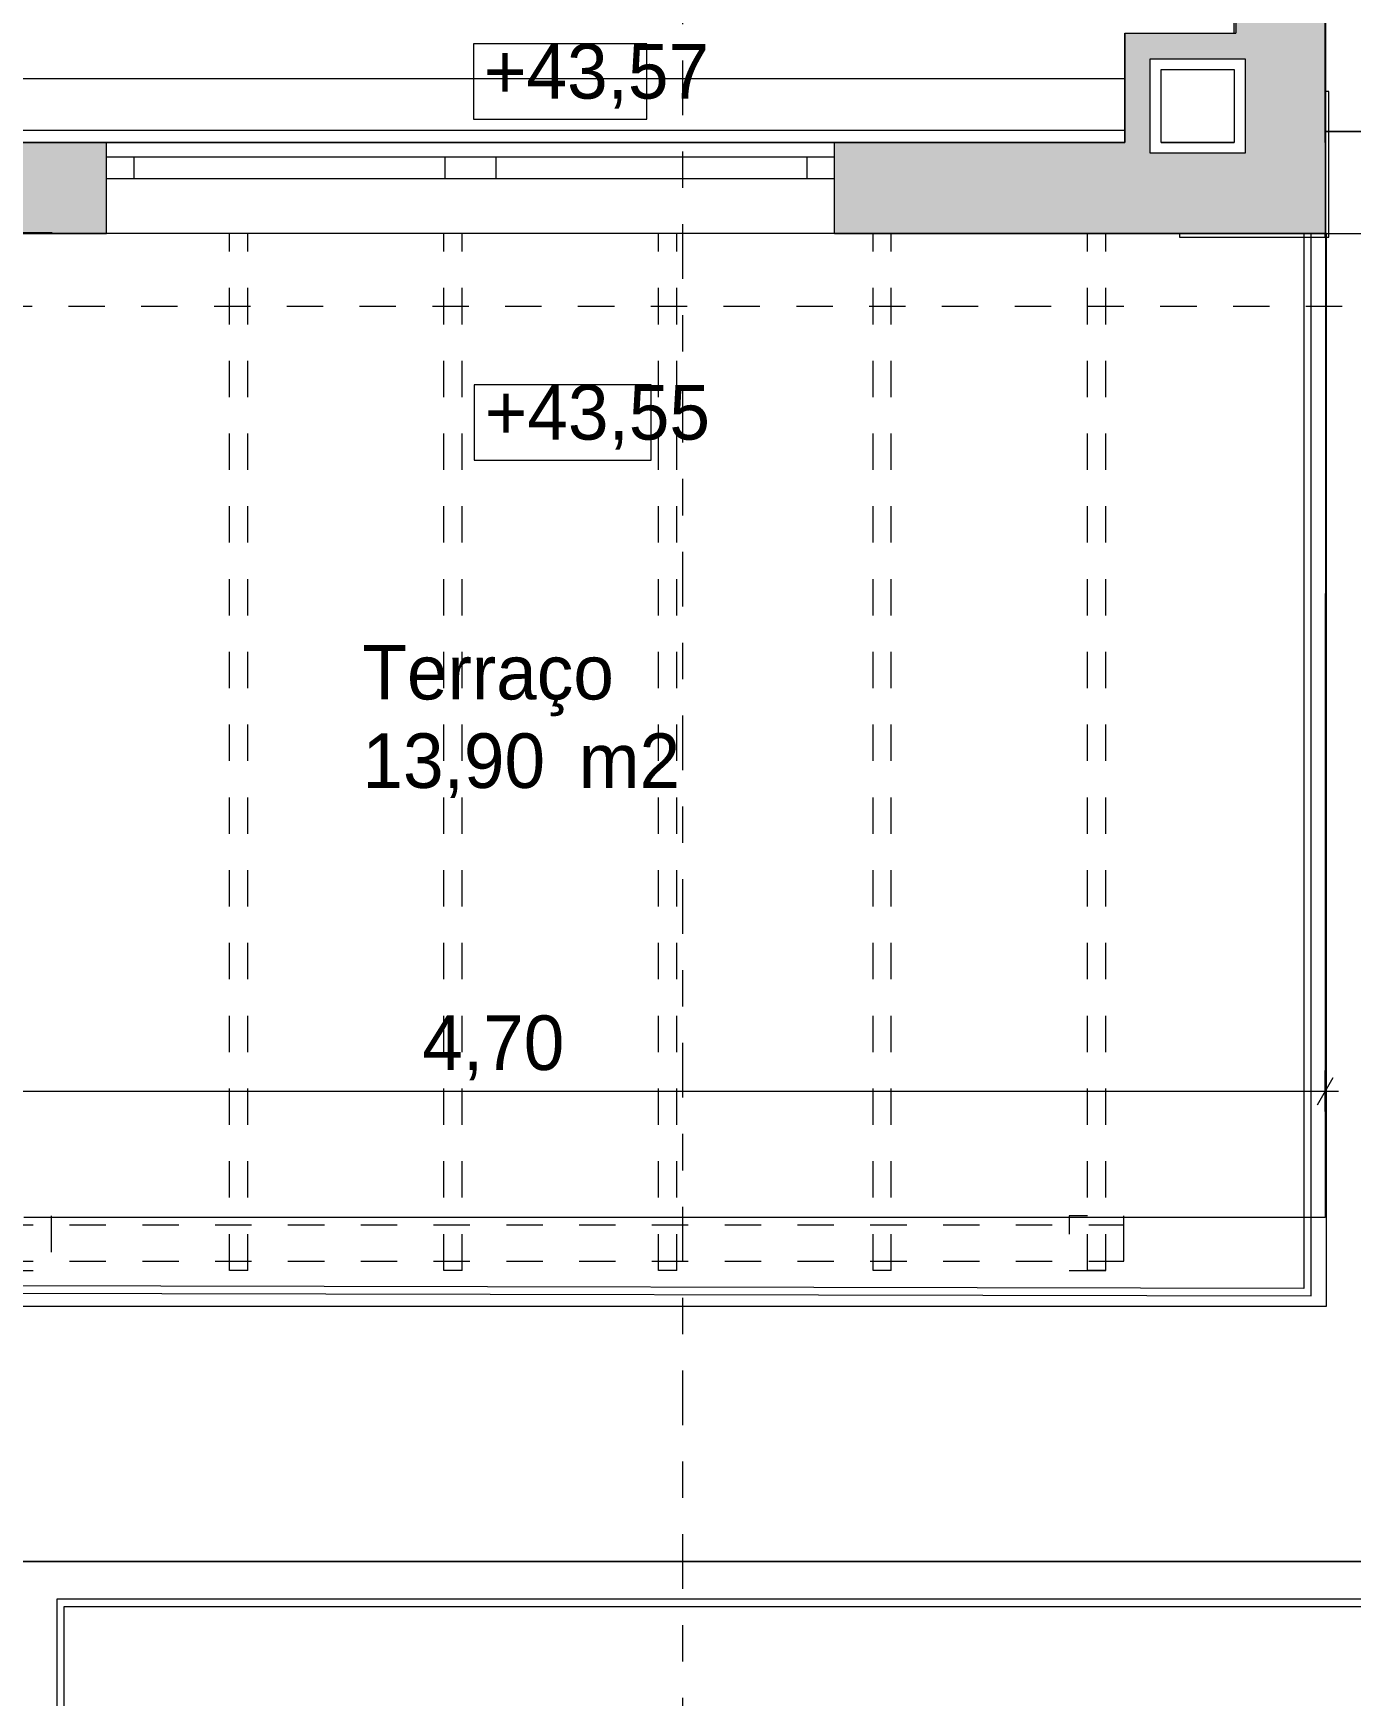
# Model space of a CAD drawing. Header units: metres. Extents: x -111189 to -108577, y -72951 to -72647.
# Drawn here: x -110671.936 to -110668.316, y -72939.223 to -72934.654 of the extents above; entities that cross this region are included whole.
import ezdxf

# ---------------------------------------------------------------- set-up
doc = ezdxf.new("R2010")
doc.units = ezdxf.units.M
doc.header["$MEASUREMENT"] = 0
for name, pattern in [('Dashed', [0.423333, 0.211667, -0.211667]), ('Dot & Dashed', [0.670278, 0.3175, -0.176389, 0, -0.176389]), ('OTK - Tracejado', [0.08, 0.04, -0.04]), ('OTK - Traço Ponto', [0.2, 0.1, -0.05, 0, -0.05]), ('OTK - Traço Ponto CORTES_ALÇ', [0.6, 0.3, -0.15, 0, -0.15])]:
    doc.linetypes.add(name, pattern=pattern)
for name, color, linetype in [('Muro Não Confinante - MNC1_1_0', 7, 'Continuous'), ('Muro Não Confinante - MNC1_1_00 - DESENHO 2D', 7, 'Continuous'), ('Muro Não Confinante - MNC1_1_01 - TERRENO PROPOSTO', 7, 'Continuous'), ('Muro Não Confinante - MNC1_1_03 - COBERTURA', 7, 'Continuous'), ('Muro Não Confinante - MNC1_1_03 - LAJES', 7, 'Continuous'), ('Muro Não Confinante - MNC1_1_04 - TECTO FALSO', 7, 'Continuous'), ('Muro Não Confinante - MNC1_1_05 - PAREDES..35', 7, 'Continuous'), ('Muro Não Confinante - MNC1_1_05 - VIGA', 7, 'Continuous'), ('Muro Não Confinante - MNC1_1_06 - ESCADAS _ GUARDAS', 7, 'Continuous'), ('Muro Não Confinante - MNC1_1_06 - FORRA', 7, 'Continuous'), ('Muro Não Confinante - MNC1_1_11 - ZONA_ÁREA', 7, 'Continuous'), ('Muro Não Confinante - MNC1_1_12 - COTAS ALTIMÉTRICAS', 7, 'Continuous'), ('Muro Não Confinante - MNC1_1_12 - COTAS GERAIS', 7, 'Continuous'), ('Planta Piso -1_1_07 - MUROS', 7, 'Continuous'), ('Planta Piso -1_1_14 - CORTES.Marcadores', 7, 'Continuous')]:
    doc.layers.add(name, color=color, linetype=linetype)
doc.styles.add('ESTILO_GERADO_3', font='AGENCYR.TTF')

# ---------------------------------------------------------------- blocks, each defined once
blk = doc.blocks.new('*X146', base_point=(-110694.4627, -72968.689))
at = {"layer": 'Muro Não Confinante - MNC1_1_03 - LAJES', "color": 253, "linetype": 'Continuous', "lineweight": 9, "ltscale": 1000}
for p, q in [((-110672.0859, -72934.7784), (-110671.8359, -72934.7784)), ((-110672.0859, -72934.7784), (-110671.8359, -72934.7784)), ((-110671.8359, -72934.7784), (-110671.5859, -72934.7784)), ((-110671.8359, -72934.7784), (-110671.5859, -72934.7784)), ((-110671.5859, -72934.7784), (-110671.3359, -72934.7784)), ((-110671.5859, -72934.7784), (-110671.3359, -72934.7784)), ((-110671.3359, -72934.7784), (-110671.0859, -72934.7784)), ((-110671.3359, -72934.7784), (-110671.0859, -72934.7784)), ((-110671.0859, -72934.7784), (-110670.8359, -72934.7784)), ((-110671.0859, -72934.7784), (-110670.8359, -72934.7784)), ((-110670.8359, -72934.7784), (-110670.5859, -72934.7784)), ((-110670.8359, -72934.7784), (-110670.5859, -72934.7784)), ((-110670.5859, -72934.7784), (-110670.3359, -72934.7784)), ((-110670.5859, -72934.7784), (-110670.3359, -72934.7784)), ((-110670.3359, -72934.7784), (-110670.0859, -72934.7784)), ((-110670.3359, -72934.7784), (-110670.0859, -72934.7784)), ((-110670.0859, -72934.7784), (-110669.8359, -72934.7784)), ((-110670.0859, -72934.7784), (-110669.8359, -72934.7784)), ((-110669.8359, -72934.7784), (-110669.5859, -72934.7784)), ((-110669.8359, -72934.7784), (-110669.5859, -72934.7784)), ((-110669.5859, -72934.7784), (-110669.3359, -72934.7784)), ((-110669.5859, -72934.7784), (-110669.3359, -72934.7784)), ((-110669.3359, -72934.7784), (-110669.0859, -72934.7784)), ((-110669.3359, -72934.7784), (-110669.0859, -72934.7784)), ((-110669.0859, -72934.7784), (-110668.9365, -72934.7784)), ((-110669.0859, -72934.7784), (-110668.9365, -72934.7784)), ((-110672.0859, -72934.9199), (-110671.8359, -72934.9199)), ((-110672.0859, -72934.9199), (-110671.8359, -72934.9199)), ((-110671.8359, -72934.9199), (-110671.5859, -72934.9199)), ((-110671.8359, -72934.9199), (-110671.5859, -72934.9199)), ((-110671.5859, -72934.9199), (-110671.3359, -72934.9199)), ((-110671.5859, -72934.9199), (-110671.3359, -72934.9199)), ((-110671.3359, -72934.9199), (-110671.0859, -72934.9199)), ((-110671.3359, -72934.9199), (-110671.0859, -72934.9199)), ((-110671.0859, -72934.9199), (-110670.8359, -72934.9199)), ((-110671.0859, -72934.9199), (-110670.8359, -72934.9199)), ((-110670.8359, -72934.9199), (-110670.5859, -72934.9199)), ((-110670.8359, -72934.9199), (-110670.5859, -72934.9199)), ((-110670.5859, -72934.9199), (-110670.3359, -72934.9199)), ((-110670.5859, -72934.9199), (-110670.3359, -72934.9199)), ((-110670.3359, -72934.9199), (-110670.0859, -72934.9199)), ((-110670.3359, -72934.9199), (-110670.0859, -72934.9199)), ((-110670.0859, -72934.9199), (-110669.8359, -72934.9199)), ((-110670.0859, -72934.9199), (-110669.8359, -72934.9199)), ((-110669.8359, -72934.9199), (-110669.5859, -72934.9199)), ((-110669.8359, -72934.9199), (-110669.5859, -72934.9199)), ((-110669.5859, -72934.9199), (-110669.3359, -72934.9199)), ((-110669.5859, -72934.9199), (-110669.3359, -72934.9199)), ((-110669.3359, -72934.9199), (-110669.0859, -72934.9199)), ((-110669.3359, -72934.9199), (-110669.0859, -72934.9199)), ((-110669.0859, -72934.9199), (-110668.9365, -72934.9199)), ((-110669.0859, -72934.9199), (-110668.9365, -72934.9199))]:
    blk.add_line(p, q, dxfattribs=at)

msp = doc.modelspace()

# ---------------------------------------------------------------- hatches: boundary and pattern name
at = {"layer": 'Planta Piso -1_1_07 - MUROS', "linetype": 'Continuous', "lineweight": 0, "true_color": 0x939598}
h = msp.add_hatch(color=252, dxfattribs=at)
h.paths.add_polyline_path([(-110673.0859, -72935.2039), (-110673.1859, -72935.2039), (-110673.1859, -72935.4629), (-110673.0859, -72935.4629)])
h.paths.add_polyline_path([(-110673.1859, -72935.2039), (-110673.3245, -72935.2039), (-110673.3245, -72935.4629), (-110673.1859, -72935.4629)])
h.paths.add_polyline_path([(-110673.0859, -72934.9539), (-110673.1859, -72934.9539), (-110673.1859, -72935.2039), (-110673.0859, -72935.2039)])
h.paths.add_polyline_path([(-110673.1859, -72934.9539), (-110673.3245, -72934.9539), (-110673.3245, -72935.2039), (-110673.1859, -72935.2039)])
h.paths.add_polyline_path([(-110671.9859, -72934.9539), (-110673.0859, -72934.9539), (-110673.0859, -72935.2025), (-110671.9859, -72935.2025)])
h.paths.add_polyline_path([(-110671.7344, -72934.9539), (-110671.8359, -72934.9539), (-110671.8359, -72935.2039), (-110671.7344, -72935.2039)])
h.paths.add_polyline_path([(-110671.8359, -72934.9539), (-110671.9859, -72934.9539), (-110671.9859, -72935.2025), (-110671.8835, -72935.2025), (-110671.8359, -72935.2025)])
h.paths.add_polyline_path([(-110673.1859, -72934.6539), (-110673.3245, -72934.6539), (-110673.3245, -72934.9539), (-110673.1859, -72934.9539)])
h.paths.add_polyline_path([(-110673.4692, -72931.1272), (-110673.1174, -72931.1272), (-110673.1174, -72930.8324), (-110673.4692, -72930.8324)], flags=9)
h.paths.add_polyline_path([(-110673.5018, -72930.8297), (-110672.8744, -72930.8297), (-110672.8744, -72930.5349), (-110673.5018, -72930.5349)], flags=9)
h.paths.add_polyline_path([(-110673.5096, -72930.5865), (-110673.2049, -72930.5865), (-110673.2049, -72930.2917), (-110673.5096, -72930.2917)], flags=9)
h.paths.add_polyline_path([(-110674.8934, -72931.1272), (-110674.5806, -72931.1272), (-110674.5806, -72930.8324), (-110674.8934, -72930.8324)], flags=9)
h.paths.add_polyline_path([(-110673.4453, -72930.2821), (-110673.534, -72930.2821), (-110673.534, -72930.3862), (-110673.4453, -72930.3862)], flags=9)
h.paths.add_polyline_path([(-110673.4453, -72930.0021), (-110673.534, -72930.0021), (-110673.534, -72930.1062), (-110673.4453, -72930.1062)], flags=9)
h.paths.add_polyline_path([(-110673.4453, -72929.7221), (-110673.534, -72929.7221), (-110673.534, -72929.8262), (-110673.4453, -72929.8262)], flags=9)
h.paths.add_polyline_path([(-110673.4453, -72929.4421), (-110673.534, -72929.4421), (-110673.534, -72929.5462), (-110673.4453, -72929.5462)], flags=9)
h.paths.add_polyline_path([(-110673.4344, -72928.4563), (-110673.4971, -72928.5191), (-110673.4235, -72928.5927), (-110673.3608, -72928.5299)], flags=9)
h.paths.add_polyline_path([(-110674.3978, -72928.3519), (-110674.3978, -72928.4406), (-110674.2937, -72928.4406), (-110674.2937, -72928.3519)], flags=9)
h.paths.add_polyline_path([(-110674.6778, -72928.3503), (-110674.6778, -72928.439), (-110674.5737, -72928.439), (-110674.5737, -72928.3503)], flags=9)
h = msp.add_hatch(color=252, dxfattribs=at)
h.paths.add_polyline_path([(-110673.1859, -72933.7544), (-110673.3245, -72933.7544), (-110673.3245, -72934.6539), (-110673.1859, -72934.6539)])
h.paths.add_polyline_path([(-110673.1859, -72933.6502), (-110673.3245, -72933.6502), (-110673.3245, -72933.7544), (-110673.1859, -72933.7544)])
h.paths.add_polyline_path([(-110673.1859, -72933.5289), (-110673.3245, -72933.5289), (-110673.3245, -72933.6502), (-110673.1859, -72933.6502)])
h.paths.add_polyline_path([(-110673.1859, -72932.3289), (-110673.3245, -72932.3289), (-110673.3245, -72933.5289), (-110673.1859, -72933.5289)])
h.paths.add_polyline_path([(-110673.3245, -72935.2039), (-110673.3359, -72935.2039), (-110673.3359, -72935.4629), (-110673.3245, -72935.4629)])
h.paths.add_polyline_path([(-110673.3245, -72934.9539), (-110673.3359, -72934.9539), (-110673.3359, -72935.2039), (-110673.3245, -72935.2039)])
h.paths.add_polyline_path([(-110673.3245, -72933.7544), (-110673.3359, -72933.7544), (-110673.3359, -72934.4039), (-110673.3359, -72934.6539), (-110673.3245, -72934.6539)])
h.paths.add_polyline_path([(-110673.3245, -72934.7039), (-110673.3359, -72934.7039), (-110673.3359, -72934.9539), (-110673.3245, -72934.9539)])
h.paths.add_polyline_path([(-110673.3245, -72934.6539), (-110673.3359, -72934.6539), (-110673.3359, -72934.7039), (-110673.3245, -72934.7039)])
h.paths.add_polyline_path([(-110673.3245, -72932.3289), (-110673.3359, -72932.3289), (-110673.3359, -72933.5289), (-110673.3245, -72933.5289)])
h.paths.add_polyline_path([(-110673.3245, -72931.7039), (-110673.3359, -72931.7039), (-110673.3359, -72932.3289), (-110673.3245, -72932.3289)])
h.paths.add_polyline_path([(-110673.1859, -72931.7039), (-110673.3245, -72931.7039), (-110673.3245, -72932.3289), (-110673.1859, -72932.3289)])
h.paths.add_polyline_path([(-110673.1859, -72931.5515), (-110673.3245, -72931.5515), (-110673.3245, -72931.7039), (-110673.1859, -72931.7039)])
h.paths.add_polyline_path([(-110673.3245, -72931.5515), (-110673.3359, -72931.5515), (-110673.3359, -72931.7039), (-110673.3245, -72931.7039)])
h.paths.add_polyline_path([(-110673.3245, -72931.5039), (-110673.3359, -72931.5039), (-110673.3359, -72931.5515), (-110673.3245, -72931.5515)])
h.paths.add_polyline_path([(-110673.3245, -72931.3539), (-110673.3359, -72931.3539), (-110673.3359, -72931.5039), (-110673.3245, -72931.5039)])
h.paths.add_polyline_path([(-110673.3359, -72931.3539), (-110673.4559, -72931.3539), (-110673.4559, -72931.5039), (-110673.3359, -72931.5039)])
h.paths.add_polyline_path([(-110673.1859, -72931.3539), (-110673.3245, -72931.3539), (-110673.3245, -72931.5039), (-110673.1859, -72931.5039)])
h.paths.add_polyline_path([(-110673.1859, -72931.5039), (-110673.3245, -72931.5039), (-110673.3245, -72931.5515), (-110673.1859, -72931.5515)])
h.paths.add_polyline_path([(-110673.0859, -72931.3539), (-110673.1859, -72931.3539), (-110673.1859, -72931.5039), (-110673.0859, -72931.5039)])
h.paths.add_polyline_path([(-110673.0715, -72931.3539), (-110673.0859, -72931.3539), (-110673.0859, -72931.5039), (-110673.0715, -72931.5039)])
h.paths.add_polyline_path([(-110671.9859, -72931.3539), (-110672.2115, -72931.3539), (-110672.2115, -72931.5039), (-110671.9859, -72931.5039)])
h.paths.add_polyline_path([(-110670.1514, -72931.3539), (-110670.8083, -72931.3539), (-110670.8083, -72931.5039), (-110670.6859, -72931.5039), (-110670.6211, -72931.5039), (-110670.1514, -72931.5039)])
h.paths.add_polyline_path([(-110669.7344, -72931.3539), (-110670.1514, -72931.3539), (-110670.1514, -72931.5039), (-110669.7344, -72931.5039)])
h.paths.add_polyline_path([(-110668.9365, -72931.3539), (-110669.7344, -72931.3539), (-110669.7344, -72931.5039), (-110668.9365, -72931.5039)])
h.paths.add_polyline_path([(-110668.8665, -72931.3539), (-110668.9365, -72931.3539), (-110668.9365, -72931.5039), (-110668.8665, -72931.5039)])
h.paths.add_polyline_path([(-110668.6316, -72931.3539), (-110668.8665, -72931.3539), (-110668.8665, -72931.5039), (-110668.6359, -72931.5039), (-110668.6316, -72931.5039)])
h.paths.add_polyline_path([(-110668.9365, -72934.9539), (-110669.7344, -72934.9539), (-110669.7344, -72934.9939), (-110669.7344, -72935.2039), (-110668.9365, -72935.2039)])
h.paths.add_polyline_path([(-110668.8665, -72934.9539), (-110668.9365, -72934.9539), (-110668.9365, -72935.2039), (-110668.8665, -72935.2039)])
h.paths.add_polyline_path([(-110668.8665, -72934.6539), (-110668.9365, -72934.6539), (-110668.9365, -72934.9539), (-110668.8665, -72934.9539)])
h.paths.add_polyline_path([(-110668.6316, -72934.6539), (-110668.8665, -72934.6539), (-110668.8665, -72934.7239), (-110668.6316, -72934.7239)])
h.paths.add_polyline_path([(-110668.6316, -72934.9839), (-110668.8665, -72934.9839), (-110668.8665, -72935.2039), (-110668.6316, -72935.2039)])
h.paths.add_polyline_path([(-110668.3859, -72934.9539), (-110668.6059, -72934.9539), (-110668.6059, -72934.9839), (-110668.6316, -72934.9839), (-110668.6316, -72935.2039), (-110668.3859, -72935.2039)])
h.paths.add_polyline_path([(-110668.3859, -72934.6539), (-110668.6316, -72934.6539), (-110668.6316, -72934.7239), (-110668.6059, -72934.7239), (-110668.6059, -72934.9539), (-110668.3859, -72934.9539)])
h.paths.add_polyline_path([(-110668.3859, -72933.7544), (-110668.6316, -72933.7544), (-110668.6316, -72934.6539), (-110668.3859, -72934.6539)])
h.paths.add_polyline_path([(-110668.6316, -72933.7544), (-110668.6359, -72933.7544), (-110668.6359, -72934.6539), (-110668.6316, -72934.6539)])
h.paths.add_polyline_path([(-110668.6316, -72933.6502), (-110668.6359, -72933.6502), (-110668.6359, -72933.7064), (-110668.6359, -72933.7544), (-110668.6316, -72933.7544)])
h.paths.add_polyline_path([(-110668.6316, -72933.5289), (-110668.6359, -72933.5289), (-110668.6359, -72933.6502), (-110668.6316, -72933.6426)])
h.paths.add_polyline_path([(-110668.3859, -72933.5289), (-110668.6316, -72933.5289), (-110668.6316, -72933.6502), (-110668.3859, -72933.6502)])
h.paths.add_polyline_path([(-110668.3859, -72933.6502), (-110668.6316, -72933.6502), (-110668.6316, -72933.7544), (-110668.3859, -72933.7544)])
h.paths.add_polyline_path([(-110668.3859, -72932.3289), (-110668.6316, -72932.3289), (-110668.6316, -72933.5289), (-110668.3859, -72933.5289)])
h.paths.add_polyline_path([(-110668.6316, -72932.3289), (-110668.6359, -72932.3289), (-110668.6359, -72933.5289), (-110668.6316, -72933.5289)])
h.paths.add_polyline_path([(-110668.6316, -72931.7039), (-110668.6359, -72931.7039), (-110668.6359, -72932.3289), (-110668.6316, -72932.3289)])
h.paths.add_polyline_path([(-110668.3859, -72931.7039), (-110668.6316, -72931.7039), (-110668.6316, -72932.3289), (-110668.3859, -72932.3289)])
h.paths.add_polyline_path([(-110668.6316, -72931.5515), (-110668.6359, -72931.5515), (-110668.6359, -72931.7039), (-110668.6316, -72931.7039)])
h.paths.add_polyline_path([(-110668.3859, -72931.5515), (-110668.6316, -72931.5515), (-110668.6316, -72931.7039), (-110668.3859, -72931.7039)])
h.paths.add_polyline_path([(-110668.6316, -72931.5039), (-110668.6359, -72931.5039), (-110668.6359, -72931.5515), (-110668.6316, -72931.5515)])
h.paths.add_polyline_path([(-110668.3859, -72931.5039), (-110668.6316, -72931.5039), (-110668.6316, -72931.5515), (-110668.3859, -72931.5515)])
h.paths.add_polyline_path([(-110668.3859, -72931.3539), (-110668.6316, -72931.3539), (-110668.6316, -72931.5039), (-110668.3859, -72931.5039)])
h.paths.add_polyline_path([(-110668.5861, -72930.7789), (-110668.6316, -72930.7789), (-110668.6316, -72931.3539), (-110668.5861, -72931.3539)])
h.paths.add_polyline_path([(-110668.6316, -72931.0911), (-110668.6359, -72931.0911), (-110668.6359, -72931.1473), (-110668.6359, -72931.3539), (-110668.6316, -72931.3539)])
h.paths.add_polyline_path([(-110668.6316, -72930.6507), (-110668.6359, -72930.6507), (-110668.6359, -72930.7789), (-110668.6316, -72930.7789)])
h.paths.add_polyline_path([(-110668.5861, -72930.6507), (-110668.6316, -72930.6507), (-110668.6316, -72930.7789), (-110668.5861, -72930.7789)])
h.paths.add_polyline_path([(-110668.3859, -72930.6507), (-110668.5861, -72930.6507), (-110668.5861, -72930.7789), (-110668.3859, -72930.7789)])
h.paths.add_polyline_path([(-110668.3859, -72929.9789), (-110668.5861, -72929.9789), (-110668.5861, -72930.6507), (-110668.3859, -72930.6507)])
h.paths.add_polyline_path([(-110668.5861, -72929.9789), (-110668.6316, -72929.9789), (-110668.6316, -72930.6507), (-110668.5861, -72930.6507)])
h.paths.add_polyline_path([(-110668.6316, -72929.9789), (-110668.6359, -72929.9789), (-110668.6359, -72930.6507), (-110668.6316, -72930.6507)])
h.paths.add_polyline_path([(-110668.3859, -72929.5039), (-110668.5861, -72929.5039), (-110668.5861, -72929.9789), (-110668.3859, -72929.9789)])
h.paths.add_polyline_path([(-110668.6316, -72929.5039), (-110668.6359, -72929.5039), (-110668.6359, -72929.9539), (-110668.6359, -72929.9789), (-110668.6316, -72929.9789)])
h.paths.add_polyline_path([(-110668.5861, -72929.5039), (-110668.6316, -72929.5039), (-110668.6316, -72929.9789), (-110668.5861, -72929.9789)])
h.paths.add_polyline_path([(-110668.3859, -72929.4039), (-110668.6316, -72929.4039), (-110668.6316, -72929.5039), (-110668.3859, -72929.5039)])
h.paths.add_polyline_path([(-110668.3859, -72929.2556), (-110668.6316, -72929.2556), (-110668.6316, -72929.4039), (-110668.3859, -72929.4039)])
h.paths.add_polyline_path([(-110668.6316, -72929.2556), (-110668.7859, -72929.2556), (-110668.7859, -72929.4039), (-110668.6316, -72929.4039)])
h.paths.add_polyline_path([(-110668.6316, -72929.4039), (-110668.7859, -72929.4039), (-110668.7859, -72929.4639), (-110668.7859, -72929.5039), (-110668.6359, -72929.5039), (-110668.6316, -72929.5039)])
h.paths.add_polyline_path([(-110668.3859, -72930.7789), (-110668.5861, -72930.7789), (-110668.5861, -72931.3539), (-110668.3859, -72931.3539)])
h.paths.add_polyline_path([(-110674.4359, -72933.7544), (-110674.4859, -72933.7544), (-110674.4859, -72934.1039), (-110674.5359, -72934.1039), (-110674.5359, -72933.7544), (-110674.5859, -72933.7544), (-110674.5859, -72933.9946), (-110674.5859, -72934.5539), (-110674.7109, -72934.5539), (-110674.7109, -72934.6539), (-110674.4359, -72934.6539), (-110674.4359, -72934.4039)])
h.paths.add_polyline_path([(-110674.5359, -72933.6502), (-110674.5859, -72933.6502), (-110674.5859, -72933.7064), (-110674.5859, -72933.7544), (-110674.5359, -72933.7544)])
h.paths.add_polyline_path([(-110674.5359, -72933.5289), (-110674.5859, -72933.5289), (-110674.5859, -72933.6502), (-110674.5359, -72933.6502)])
h.paths.add_polyline_path([(-110674.5359, -72933.3589), (-110674.5859, -72933.3589), (-110674.5859, -72933.5289), (-110674.5359, -72933.5289)])
h.paths.add_polyline_path([(-110674.4359, -72933.3589), (-110674.4859, -72933.3589), (-110674.4859, -72933.5289), (-110674.4359, -72933.5289)])
h.paths.add_polyline_path([(-110674.4359, -72933.5289), (-110674.4859, -72933.5289), (-110674.4859, -72933.6502), (-110674.4359, -72933.6502), (-110674.4359, -72933.5939)])
h.paths.add_polyline_path([(-110674.4359, -72933.6502), (-110674.4859, -72933.6502), (-110674.4859, -72933.7544), (-110674.4359, -72933.7544)])
h.paths.add_polyline_path([(-110674.7109, -72934.5539), (-110674.7943, -72934.5539), (-110674.7943, -72934.6539), (-110674.7109, -72934.6539)])
h.paths.add_polyline_path([(-110674.7943, -72934.5539), (-110676.0264, -72934.5539), (-110676.0264, -72934.6539), (-110674.7943, -72934.6539)])
h.paths.add_polyline_path([(-110676.0264, -72934.5539), (-110676.7109, -72934.5539), (-110676.7109, -72934.6539), (-110676.0264, -72934.6539)])
h.paths.add_polyline_path([(-110676.7109, -72934.5539), (-110678.0859, -72934.5539), (-110678.0859, -72934.6539), (-110676.7109, -72934.6539)])
h.paths.add_polyline_path([(-110676.7109, -72934.6539), (-110678.0859, -72934.6539), (-110678.0859, -72934.7039), (-110676.7109, -72934.7039)])
h.paths.add_polyline_path([(-110676.0264, -72934.6539), (-110676.7109, -72934.6539), (-110676.7109, -72934.7039), (-110676.0264, -72934.7039)])
h.paths.add_polyline_path([(-110674.7943, -72934.6539), (-110676.0264, -72934.6539), (-110676.0264, -72934.7039), (-110674.7943, -72934.7039)])
h.paths.add_polyline_path([(-110674.4359, -72934.6539), (-110674.7109, -72934.6539), (-110674.7109, -72934.7039), (-110674.5859, -72934.7039), (-110674.4359, -72934.7039)])
h.paths.add_polyline_path([(-110674.7109, -72934.6539), (-110674.7943, -72934.6539), (-110674.7943, -72934.7039), (-110674.738, -72934.7039), (-110674.7109, -72934.7039)])
h = msp.add_hatch(color=252, dxfattribs=at)
h.paths.add_polyline_path([(-110678.1372, -72933.5289), (-110678.3359, -72933.5289), (-110678.3359, -72933.6502), (-110678.1372, -72933.6502)])
h.paths.add_polyline_path([(-110678.0859, -72933.5289), (-110678.1372, -72933.5289), (-110678.1372, -72933.6502), (-110678.0859, -72933.6502)])
h.paths.add_polyline_path([(-110678.0859, -72933.6502), (-110678.1372, -72933.6502), (-110678.1372, -72933.7539), (-110678.0859, -72933.7539)])
h.paths.add_polyline_path([(-110678.1372, -72933.6502), (-110678.3359, -72933.6502), (-110678.3359, -72933.7539), (-110678.1372, -72933.7539)])
h.paths.add_polyline_path([(-110678.1372, -72933.7544), (-110678.3359, -72933.7544), (-110678.3359, -72938.1539), (-110678.0859, -72938.1539), (-110678.0859, -72934.5539), (-110678.0859, -72934.5539), (-110678.0859, -72933.9946), (-110678.1372, -72933.9946)])
h.paths.add_polyline_path([(-110678.0859, -72933.7544), (-110678.1372, -72933.7544), (-110678.1372, -72933.9946), (-110678.0859, -72933.9946), (-110678.0859, -72933.9539)], flags=17)
h.paths.add_polyline_path([(-110674.7582, -72935.0114), (-110674.7582, -72934.6986), (-110675.053, -72934.6986), (-110675.053, -72935.0114)], flags=9)
h.paths.add_polyline_path([(-110674.7582, -72936.4908), (-110674.7582, -72936.1393), (-110675.053, -72936.1393), (-110675.053, -72936.4908)], flags=9)
h.paths.add_polyline_path([(-110674.6361, -72936.4327), (-110673.9675, -72936.4327), (-110673.9675, -72936.1379), (-110674.6361, -72936.1379)], flags=9)
h.paths.add_polyline_path([(-110674.6404, -72936.1895), (-110674.1411, -72936.1895), (-110674.1411, -72935.8947), (-110674.6404, -72935.8947)], flags=9)
h.paths.add_polyline_path([(-110670.742, -72934.9276), (-110670.2453, -72934.9276), (-110670.2453, -72934.6328), (-110670.742, -72934.6328)], flags=9)
h.paths.add_polyline_path([(-110675.9703, -72937.8932), (-110675.4736, -72937.8932), (-110675.4736, -72937.5984), (-110675.9703, -72937.5984)], flags=9)
h.paths.add_polyline_path([(-110673.6798, -72937.5971), (-110673.3304, -72937.5971), (-110673.3304, -72937.3024), (-110673.6798, -72937.3024)], flags=9)
h.paths.add_polyline_path([(-110675.8812, -72937.5971), (-110675.5473, -72937.5971), (-110675.5473, -72937.3024), (-110675.8812, -72937.3024)], flags=9)

# ---------------------------------------------------------------- linework, layer by layer
at = {"layer": 'Muro Não Confinante - MNC1_1_00 - DESENHO 2D', "color": 7, "linetype": 'OTK - Tracejado', "lineweight": 5, "ltscale": 1000}
msp.add_line((-110668.9365, -72934.9539), (-110668.9365, -72934.6539), dxfattribs=at)
at = {"layer": 'Muro Não Confinante - MNC1_1_00 - DESENHO 2D', "color": 7, "linetype": 'OTK - Tracejado', "lineweight": 5, "ltscale": 0.7, "flags": 128}
msp.add_lwpolyline([(-110678.6891, -72938.3539), (-110672.8006, -72938.3539), (-110672.8006, -72935.4039), (-110668.1006, -72935.4039), (-110668.1006, -72929.0539), (-110672.7539, -72929.0539), (-110672.7539, -72927.8039), (-110678.6891, -72927.8039)], close=True, dxfattribs=at)
at = {"layer": 'Muro Não Confinante - MNC1_1_01 - TERRENO PROPOSTO', "color": 7, "linetype": 'Continuous', "lineweight": 13, "ltscale": 1000, "flags": 128}
msp.add_lwpolyline([(-110668.3852, -72933.2863), (-110668.3855, -72935.4068), (-110668.3856, -72936.0907), (-110668.3857, -72936.2945), (-110668.3857, -72936.7258), (-110668.3859, -72937.6528), (-110668.3859, -72937.9089), (-110668.4268, -72937.9089), (-110668.693, -72937.9089), (-110668.7294, -72937.9089), (-110668.997, -72937.9089), (-110669.2956, -72937.9089), (-110669.678, -72937.9089), (-110669.9309, -72937.9089), (-110669.948, -72937.9089), (-110670.2624, -72937.9089), (-110670.4438, -72937.9089), (-110670.4768, -72937.9089), (-110670.5277, -72937.9089), (-110670.5647, -72937.9089), (-110670.7746, -72937.9089), (-110671.0426, -72937.9089), (-110671.1171, -72937.9089), (-110671.3041, -72937.9089), (-110671.7102, -72937.9089), (-110671.9613, -72937.9089)], dxfattribs=at)
at = {"layer": 'Muro Não Confinante - MNC1_1_03 - COBERTURA', "color": 7, "linetype": 'OTK - Traço Ponto', "lineweight": 13, "ltscale": 1000}
for p, q in [((-110668.6316, -72931.5039), (-110668.6316, -72934.6539)), ((-110672.6149, -72934.9539), (-110670.6211, -72934.9539)), ((-110670.6254, -72934.9539), (-110670.6211, -72934.9539)), ((-110668.9365, -72934.9539), (-110670.6211, -72934.9539)), ((-110668.6359, -72934.9539), (-110668.8365, -72934.9539))]:
    msp.add_line(p, q, dxfattribs=at)
at = {"layer": 'Muro Não Confinante - MNC1_1_03 - COBERTURA', "color": 7, "linetype": 'Dashed', "lineweight": 13, "ltscale": 10}
for p, q in [((-110670.6211, -72934.9539), (-110672.6149, -72934.9539)), ((-110670.6329, -72934.9539), (-110668.9365, -72934.9539)), ((-110670.6254, -72934.9539), (-110668.9365, -72934.9539)), ((-110668.8365, -72934.9539), (-110668.6359, -72934.9539)), ((-110668.8365, -72934.9539), (-110668.6359, -72934.9539))]:
    msp.add_line(p, q, dxfattribs=at)
at = {"layer": 'Muro Não Confinante - MNC1_1_03 - LAJES', "color": 7, "linetype": 'Continuous', "lineweight": 13, "ltscale": 1000, "flags": 128}
for points in [[(-110678.3359, -72938.1539), (-110678.3359, -72928.0039), (-110673.267, -72928.0039), (-110673.0859, -72928.0039), (-110673.0859, -72929.2539), (-110668.3859, -72929.2539), (-110668.3859, -72935.2039), (-110673.0859, -72935.2039), (-110673.0859, -72938.1539)], [(-110673.1859, -72931.5039), (-110673.1859, -72934.9539), (-110672.6859, -72934.9539), (-110668.9365, -72934.9539), (-110668.9365, -72934.6539), (-110668.6359, -72934.6539), (-110668.6359, -72931.5039), (-110670.6859, -72931.5039), (-110671.9359, -72931.5039)], [(-110673.0835, -72938.1525), (-110668.382, -72938.1525), (-110668.382, -72935.2039), (-110671.8835, -72935.2039), (-110671.8835, -72935.2025), (-110673.0835, -72935.2025)]]:
    msp.add_lwpolyline(points, close=True, dxfattribs=at)
msp.add_lwpolyline([(-110677.9359, -72939.2018), (-110677.9359, -72938.6639), (-110678.3359, -72938.6639), (-110678.3359, -72940.0539), (-110671.5859, -72940.0539), (-110671.5859, -72939.2539), (-110666.9859, -72939.2539), (-110666.9859, -72935.2039), (-110667.3772, -72935.2039), (-110667.3772, -72938.8539), (-110671.9859, -72938.8539), (-110671.9859, -72939.6539), (-110677.9359, -72939.6539), (-110677.9359, -72939.2618)], dxfattribs=at)
at = {"layer": 'Muro Não Confinante - MNC1_1_04 - TECTO FALSO', "color": 7, "linetype": 'Continuous', "lineweight": 20, "ltscale": 1000, "flags": 128}
for points in [[(-110668.9365, -72934.6539), (-110668.9365, -72934.9539)], [(-110668.8365, -72934.9539), (-110668.8365, -72934.7539)], [(-110668.8365, -72934.7539), (-110668.6359, -72934.7539)]]:
    msp.add_lwpolyline(points, dxfattribs=at)
at = {"layer": 'Muro Não Confinante - MNC1_1_04 - TECTO FALSO', "color": 7, "linetype": 'Continuous', "lineweight": 13, "ltscale": 1000, "flags": 128}
msp.add_lwpolyline([(-110677.9359, -72939.2618), (-110677.9359, -72939.6539), (-110671.9859, -72939.6539), (-110671.9859, -72938.8539), (-110667.3772, -72938.8539), (-110667.3772, -72935.2039), (-110666.9859, -72935.2039), (-110666.9859, -72939.2539), (-110671.5859, -72939.2539), (-110671.5859, -72940.0539), (-110678.3359, -72940.0539), (-110678.3359, -72938.6639), (-110677.9359, -72938.6639), (-110677.9359, -72939.2018)], dxfattribs=at)
at = {"layer": 'Muro Não Confinante - MNC1_1_05 - PAREDES..35', "color": 7, "linetype": 'Continuous', "lineweight": 20, "ltscale": 1000}
for p, q in [((-110671.7344, -72934.9939), (-110671.7344, -72934.9539)), ((-110669.7344, -72934.9939), (-110669.7344, -72934.9539)), ((-110671.7344, -72935.0539), (-110671.7344, -72934.9939)), ((-110669.7344, -72935.0539), (-110669.7344, -72934.9939)), ((-110671.7344, -72935.2039), (-110671.7344, -72935.0539)), ((-110669.7344, -72935.2039), (-110669.7344, -72935.0539))]:
    msp.add_line(p, q, dxfattribs=at)
at = {"layer": 'Muro Não Confinante - MNC1_1_05 - PAREDES..35', "color": 7, "linetype": 'Continuous', "lineweight": 13, "ltscale": 1000}
for p, q in [((-110671.7344, -72934.9939), (-110671.7344, -72934.9539)), ((-110669.7344, -72934.9939), (-110669.7344, -72934.9539)), ((-110671.7344, -72934.9939), (-110671.6594, -72934.9939)), ((-110671.7344, -72935.0539), (-110671.7344, -72934.9939)), ((-110671.7344, -72935.0539), (-110671.7344, -72934.9939)), ((-110671.6594, -72934.9939), (-110671.6594, -72935.0539)), ((-110671.6594, -72934.9939), (-110670.8044, -72934.9939)), ((-110670.8044, -72935.0539), (-110670.8044, -72934.9939)), ((-110670.8044, -72934.9939), (-110670.7344, -72934.9939)), ((-110670.7344, -72934.9939), (-110670.6644, -72934.9939)), ((-110670.6644, -72934.9939), (-110670.6644, -72935.0539)), ((-110670.6644, -72934.9939), (-110669.8094, -72934.9939)), ((-110669.8094, -72935.0539), (-110669.8094, -72934.9939)), ((-110669.8094, -72934.9939), (-110669.7344, -72934.9939)), ((-110669.7344, -72935.0539), (-110669.7344, -72934.9939)), ((-110669.7344, -72935.0539), (-110669.7344, -72934.9939)), ((-110671.6594, -72935.0539), (-110671.7344, -72935.0539)), ((-110671.7344, -72935.2039), (-110671.7344, -72935.0539)), ((-110670.8044, -72935.0539), (-110671.6594, -72935.0539)), ((-110670.7344, -72935.0539), (-110670.8044, -72935.0539)), ((-110670.6644, -72935.0539), (-110670.7344, -72935.0539)), ((-110669.8094, -72935.0539), (-110670.6644, -72935.0539)), ((-110669.7344, -72935.0539), (-110669.8094, -72935.0539)), ((-110669.7344, -72935.2039), (-110669.7344, -72935.0539))]:
    msp.add_line(p, q, dxfattribs=at)
at = {"layer": 'Muro Não Confinante - MNC1_1_05 - PAREDES..35', "color": 7, "linetype": 'Continuous', "lineweight": 20, "ltscale": 1000, "flags": 128}
for points in [[(-110668.3859, -72934.9539), (-110668.3859, -72929.5039)], [(-110668.6359, -72934.7539), (-110668.6359, -72934.9539)], [(-110671.7344, -72934.9539), (-110673.1859, -72934.9539)], [(-110668.9365, -72934.9539), (-110669.7344, -72934.9539)], [(-110668.6359, -72934.9539), (-110668.8365, -72934.9539)], [(-110668.3844, -72934.9539), (-110668.3859, -72934.9539)], [(-110668.3844, -72935.2039), (-110668.3844, -72934.9539)], [(-110673.0859, -72935.2039), (-110671.7344, -72935.2039)], [(-110669.7344, -72935.2039), (-110668.3844, -72935.2039)]]:
    msp.add_lwpolyline(points, dxfattribs=at)
at = {"layer": 'Muro Não Confinante - MNC1_1_05 - VIGA', "color": 7, "linetype": 'OTK - Traço Ponto', "lineweight": 13, "ltscale": 1000}
for p, q in [((-110668.9365, -72934.9539), (-110668.9365, -72934.6539)), ((-110668.9365, -72934.6539), (-110668.6316, -72934.6539)), ((-110668.8665, -72934.9839), (-110668.8665, -72934.7239)), ((-110668.8665, -72934.7239), (-110668.6059, -72934.7239)), ((-110668.6059, -72934.7239), (-110668.6059, -72934.9839)), ((-110668.6059, -72934.9839), (-110668.8665, -72934.9839)), ((-110671.3466, -72935.2039), (-110671.3966, -72935.2039)), ((-110670.7572, -72935.2039), (-110670.8072, -72935.2039)), ((-110670.1678, -72935.2039), (-110670.2178, -72935.2039)), ((-110669.5784, -72935.2039), (-110669.6284, -72935.2039)), ((-110668.9891, -72935.2039), (-110669.0391, -72935.2039)), ((-110671.3466, -72938.0539), (-110671.3966, -72938.0539))]:
    msp.add_line(p, q, dxfattribs=at)
at = {"layer": 'Muro Não Confinante - MNC1_1_05 - VIGA', "color": 7, "linetype": 'Dashed', "lineweight": 13, "ltscale": 10}
for p, q in [((-110668.9365, -72934.9539), (-110668.9365, -72934.6539)), ((-110668.9365, -72934.6539), (-110668.6316, -72934.6539))]:
    msp.add_line(p, q, dxfattribs=at)
at = {"layer": 'Muro Não Confinante - MNC1_1_05 - VIGA', "color": 7, "linetype": 'OTK - Traço Ponto', "lineweight": 13, "ltscale": 0.5}
for p, q in [((-110671.3966, -72938.0539), (-110671.3966, -72935.2039)), ((-110671.3966, -72938.0539), (-110671.3966, -72935.2039)), ((-110671.3466, -72938.0539), (-110671.3466, -72935.2039)), ((-110670.8072, -72938.0539), (-110670.8072, -72935.2039)), ((-110670.8072, -72938.0539), (-110670.8072, -72935.2039)), ((-110670.7572, -72938.0539), (-110670.7572, -72935.2039)), ((-110670.2178, -72938.0539), (-110670.2178, -72935.2039)), ((-110670.2178, -72938.0539), (-110670.2178, -72935.2039)), ((-110670.1678, -72938.0539), (-110670.1678, -72935.2039)), ((-110669.6284, -72938.0539), (-110669.6284, -72935.2039)), ((-110669.6284, -72938.0539), (-110669.6284, -72935.2039)), ((-110669.5784, -72938.0539), (-110669.5784, -72935.2039)), ((-110669.0391, -72938.0539), (-110669.0391, -72935.2039)), ((-110669.0391, -72938.0539), (-110669.0391, -72935.2039)), ((-110668.9891, -72938.0539), (-110668.9891, -72935.2039)), ((-110672.0359, -72937.9289), (-110668.9391, -72937.9289)), ((-110672.0359, -72937.9289), (-110668.9391, -72937.9289)), ((-110668.9391, -72938.0289), (-110668.9391, -72937.9289)), ((-110672.0359, -72938.0289), (-110668.9391, -72938.0289)), ((-110670.7572, -72938.0539), (-110670.8072, -72938.0539)), ((-110670.1678, -72938.0539), (-110670.2178, -72938.0539)), ((-110669.5784, -72938.0539), (-110669.6284, -72938.0539)), ((-110668.9891, -72938.0539), (-110669.0391, -72938.0539))]:
    msp.add_line(p, q, dxfattribs=at)
at = {"layer": 'Muro Não Confinante - MNC1_1_05 - VIGA', "color": 7, "linetype": 'OTK - Traço Ponto', "lineweight": 13, "ltscale": 0.5, "flags": 128}
for points in [[(-110672.0359, -72938.0539), (-110671.8859, -72938.0539), (-110671.8859, -72937.9039), (-110672.0359, -72937.9039)], [(-110669.0891, -72938.0539), (-110668.9391, -72938.0539), (-110668.9391, -72937.9039), (-110669.0891, -72937.9039)]]:
    msp.add_lwpolyline(points, close=True, dxfattribs=at)
at = {"layer": 'Muro Não Confinante - MNC1_1_06 - ESCADAS _ GUARDAS', "color": 7, "linetype": 'Continuous', "lineweight": 13, "ltscale": 1000}
for p, q in [((-110668.3859, -72934.6439), (-110668.3859, -72934.9239)), ((-110668.3859, -72934.9239), (-110667.1859, -72934.9239)), ((-110667.1859, -72934.9239), (-110668.3859, -72934.9239)), ((-110668.3859, -72934.9239), (-110668.3859, -72935.2039)), ((-110668.4244, -72935.2039), (-110668.4444, -72935.2039)), ((-110668.4444, -72935.2039), (-110668.4444, -72938.1038)), ((-110668.4244, -72938.1238), (-110668.4244, -72935.2039)), ((-110668.3859, -72935.2039), (-110667.1859, -72935.2039)), ((-110668.4444, -72938.1038), (-110673.0858, -72938.0939)), ((-110673.0858, -72938.1139), (-110668.4244, -72938.1238)), ((-110667.2358, -72938.9578), (-110671.8709, -72938.9578)), ((-110671.8709, -72938.9578), (-110671.8709, -72939.7462)), ((-110671.8509, -72938.9778), (-110667.2158, -72938.9778)), ((-110671.8509, -72939.7662), (-110671.8509, -72938.9778))]:
    msp.add_line(p, q, dxfattribs=at)
at = {"layer": 'Muro Não Confinante - MNC1_1_06 - ESCADAS _ GUARDAS', "color": 254, "linetype": 'Continuous', "lineweight": 13, "ltscale": 1000}
for p, q in [((-110668.4244, -72935.2039), (-110668.4444, -72935.2039)), ((-110668.4444, -72935.2039), (-110668.4444, -72938.1038)), ((-110668.4244, -72938.1238), (-110668.4244, -72935.2039)), ((-110668.4444, -72938.1038), (-110673.0858, -72938.0939)), ((-110673.0858, -72938.1139), (-110668.4244, -72938.1238)), ((-110667.2358, -72938.9578), (-110671.8709, -72938.9578)), ((-110671.8709, -72938.9578), (-110671.8709, -72939.7462)), ((-110671.8509, -72938.9778), (-110667.2158, -72938.9778)), ((-110671.8509, -72939.7662), (-110671.8509, -72938.9778))]:
    msp.add_line(p, q, dxfattribs=at)
at = {"layer": 'Muro Não Confinante - MNC1_1_06 - FORRA', "color": 7, "linetype": 'Continuous', "lineweight": 13, "ltscale": 1000, "flags": 128}
for points in [[(-110668.3756, -72934.8139), (-110668.3856, -72934.8139)], [(-110668.3856, -72934.8139), (-110668.3856, -72934.9539)], [(-110668.3756, -72935.2139), (-110668.3756, -72934.8139)], [(-110668.3859, -72935.2039), (-110668.7859, -72935.2039)], [(-110668.7859, -72935.2039), (-110668.7859, -72935.2139)], [(-110668.7859, -72935.2139), (-110668.3859, -72935.2139)], [(-110668.3859, -72935.2139), (-110668.3859, -72935.2039)], [(-110668.3856, -72935.2039), (-110668.3856, -72935.2139)], [(-110668.3856, -72935.2139), (-110668.3756, -72935.2139)]]:
    msp.add_lwpolyline(points, dxfattribs=at)
at = {"layer": 'Muro Não Confinante - MNC1_1_12 - COTAS ALTIMÉTRICAS', "color": 7, "linetype": 'Continuous', "lineweight": 5, "ltscale": 1000, "flags": 128}
for points in [[(-110670.7263, -72934.8901), (-110670.2501, -72934.8901), (-110670.2501, -72934.6829), (-110670.7263, -72934.6829)], [(-110670.7239, -72935.8272), (-110670.2383, -72935.8272), (-110670.2383, -72935.62), (-110670.7239, -72935.62)]]:
    msp.add_lwpolyline(points, close=True, dxfattribs=at)
at = {"layer": 'Muro Não Confinante - MNC1_1_12 - COTAS GERAIS', "color": 7, "linetype": 'Continuous', "lineweight": 5, "ltscale": 1000}
for p, q in [((-110668.4076, -72937.5986), (-110668.3643, -72937.5236)), ((-110668.3859, -72937.6173), (-110668.3859, -72937.5048)), ((-110673.0859, -72937.5611), (-110668.3859, -72937.5611)), ((-110668.3859, -72937.5611), (-110668.3493, -72937.5611))]:
    msp.add_line(p, q, dxfattribs=at)
at = {"layer": 'Planta Piso -1_1_14 - CORTES.Marcadores', "color": 7, "linetype": 'OTK - Traço Ponto CORTES_ALÇ', "lineweight": 5, "ltscale": 0.5}
msp.add_line((-110670.1514, -72943.4289), (-110670.1514, -72921.3982), dxfattribs=at)

# ---------------------------------------------------------------- block references
at = {"layer": 'Muro Não Confinante - MNC1_1_0', "color": 7, "linetype": 'Dot & Dashed', "lineweight": 13, "ltscale": 10}
msp.add_blockref('*X146', (-110694.4627, -72968.689), dxfattribs=at)

# ---------------------------------------------------------------- texts
at = {"layer": 'Muro Não Confinante - MNC1_1_11 - ZONA_ÁREA', "color": 7, "linetype": 'Continuous', "lineweight": 5, "char_height": 0.15, "attachment_point": 1, "style": 'ESTILO_GERADO_3'}
for s, insert in [('\\A1;{\\pql;\\pt0;\\fAgency FB|b0|i0|c0|p0;\\W1.000000;Terraço}', (-110671.0314, -72936.3348)), ('\\A1;{\\pql;\\pt0,24.1;\\fAgency FB|b0|i0|c0|p0;\\W1.000000;13,90\\fAgency FB|b0|i0|c0|p0;\\W1.000000;\\A1{\\H.66x;\\S^  ;}\\fAgency FB|b0|i0|c0|p0;\\W1.000000; m2\\fAgency FB|b0|i0|c0|p0;\\W1.000000;\\A1{\\H.66x;\\S^  ;}}', (-110671.0314, -72936.578))]:
    msp.add_mtext(s, dxfattribs=dict(at, insert=insert))
at = {"layer": 'Muro Não Confinante - MNC1_1_12 - COTAS ALTIMÉTRICAS', "color": 7, "linetype": 'Continuous', "lineweight": 5, "char_height": 0.15, "attachment_point": 7, "style": 'ESTILO_GERADO_3'}
for s, insert, width in [('\\A1;{\\pql;\\fAgency FB|b0|i0|c0|p0;\\W1.000000;+43,57}', (-110670.6978, -72934.8615), 0.419121), ('\\A1;{\\pql;\\fAgency FB|b0|i0|c0|p0;\\W1.000000;+43,55}', (-110670.6954, -72935.7986), 0.428528)]:
    msp.add_mtext(s, dxfattribs=dict(at, insert=insert, width=width))
at = {"layer": 'Muro Não Confinante - MNC1_1_12 - COTAS GERAIS', "color": 7, "linetype": 'Continuous', "lineweight": 5, "insert": (-110670.8669, -72937.5311), "char_height": 0.15, "width": 0.261867, "attachment_point": 7, "style": 'ESTILO_GERADO_3'}
msp.add_mtext('\\A1;{\\pql;\\fAgency FB|b0|i0|c0|p0;\\W1.000000;4,70}', dxfattribs=at)

doc.saveas('drawing.dxf')
